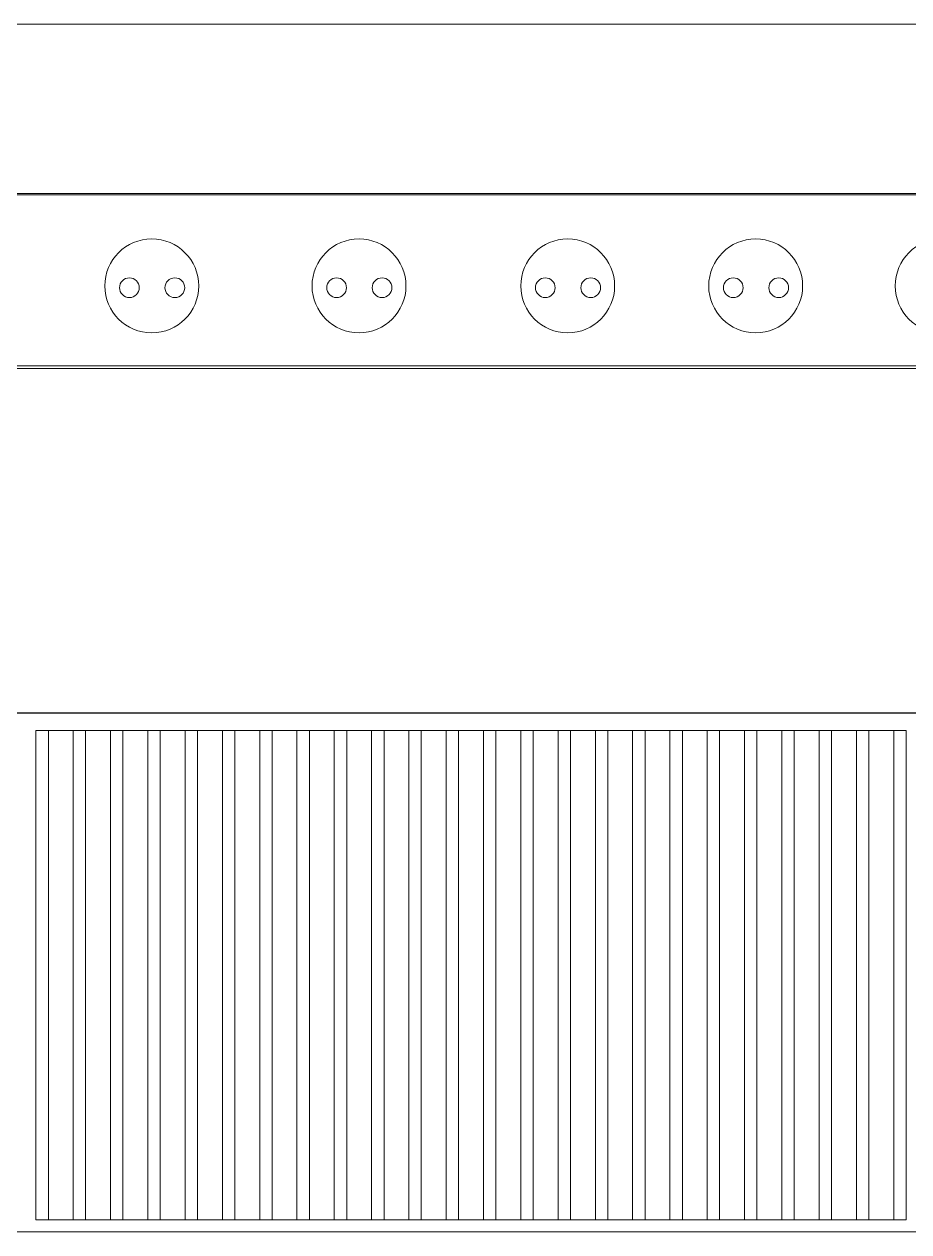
# Model space of a CAD drawing. Header units: millimetres. Extents: x 13198 to 24643, y -4481 to 8091.
# Drawn here: x 16374.1 to 16600.2, y 5579 to 5887.7 of the extents above; entities that cross this region are included whole.
import ezdxf

# ---------------------------------------------------------------- set-up
doc = ezdxf.new("R2010")
doc.units = ezdxf.units.MM
doc.header["$MEASUREMENT"] = 0
doc.linetypes.add('HIDDEN', pattern=[0.375, 0.25, -0.125])
for name, color, linetype in [('2730M', 2, 'Continuous'), ('3355', 2, 'HIDDEN'), ('P', 255, 'Continuous')]:
    doc.layers.add(name, color=color, linetype=linetype)

# ---------------------------------------------------------------- blocks, each defined once
blk = doc.blocks.new('RECEPTACLE')
at = {"layer": '2730M', "color": 7, "linetype": 'ByBlock', "lineweight": 13}
for points in [[(17627.29, 5359.54), (17147.11, 5359.54)], [(17147.11, 5315.49), (17627.29, 5315.49)]]:
    blk.add_lwpolyline(points, dxfattribs=at)
at = {"layer": 'P', "color": 7, "linetype": 'ByBlock', "lineweight": 13}
for centre, radius in [((17318.9, 5335.95), 12), ((17371.87, 5335.95), 12), ((17425.22, 5335.95), 12), ((17473.27, 5335.95), 12), ((17520.94, 5335.95), 12), ((17313.17, 5335.49), 2.52), ((17324.79, 5335.49), 2.52), ((17366.14, 5335.49), 2.52), ((17377.76, 5335.49), 2.52), ((17419.49, 5335.49), 2.52), ((17431.1, 5335.49), 2.52), ((17467.54, 5335.49), 2.52), ((17479.15, 5335.49), 2.52)]:
    blk.add_circle(centre, radius, dxfattribs=at)
blk = doc.blocks.new('POWER STRIP')
at = {"color": 7, "linetype": 'ByBlock', "lineweight": 13}
blk.add_blockref('RECEPTACLE', (23735.18, -2262.4), dxfattribs=at)
blk = doc.blocks.new('sel-3355')
at = {"layer": '3355', "color": 7, "linetype": 'ByBlock', "lineweight": 13}
for p, q in [((15828.98, 5728.86), (15392.2, 5728.86)), ((15828.98, 5596.15), (15392.2, 5596.15))]:
    blk.add_line(p, q, dxfattribs=at)
for points in [[(15514.62, 5724.29), (15514.62, 5599.2), (15737.06, 5599.2), (15737.06, 5724.29), (15514.62, 5724.29)], [(15517.8, 5599.2), (15517.8, 5724.29)], [(15524.16, 5599.2), (15524.16, 5724.29)], [(15527.33, 5599.2), (15527.33, 5724.29)], [(15533.69, 5599.2), (15533.69, 5724.29)], [(15536.87, 5599.2), (15536.87, 5724.29)], [(15543.22, 5599.2), (15543.22, 5724.29)], [(15546.4, 5599.2), (15546.4, 5724.29)], [(15552.75, 5599.2), (15552.75, 5724.29)], [(15555.93, 5599.2), (15555.93, 5724.29)], [(15562.29, 5599.2), (15562.29, 5724.29)], [(15565.46, 5599.2), (15565.46, 5724.29)], [(15571.82, 5599.2), (15571.82, 5724.29)], [(15575, 5599.2), (15575, 5724.29)], [(15581.35, 5599.2), (15581.35, 5724.29)], [(15584.53, 5599.2), (15584.53, 5724.29)], [(15590.89, 5599.2), (15590.89, 5724.29)], [(15594.06, 5599.2), (15594.06, 5724.29)], [(15600.42, 5599.2), (15600.42, 5724.29)], [(15603.6, 5599.2), (15603.6, 5724.29)], [(15609.95, 5599.2), (15609.95, 5724.29)], [(15613.13, 5599.2), (15613.13, 5724.29)], [(15619.48, 5599.2), (15619.48, 5724.29)], [(15622.66, 5599.2), (15622.66, 5724.29)], [(15629.02, 5599.2), (15629.02, 5724.29)], [(15632.19, 5599.2), (15632.19, 5724.29)], [(15638.55, 5599.2), (15638.55, 5724.29)], [(15641.73, 5599.2), (15641.73, 5724.29)], [(15648.08, 5599.2), (15648.08, 5724.29)], [(15651.26, 5599.2), (15651.26, 5724.29)], [(15657.62, 5599.2), (15657.62, 5724.29)], [(15660.79, 5599.2), (15660.79, 5724.29)], [(15667.15, 5599.2), (15667.15, 5724.29)], [(15670.33, 5599.2), (15670.33, 5724.29)], [(15676.68, 5599.2), (15676.68, 5724.29)], [(15679.86, 5599.2), (15679.86, 5724.29)], [(15686.21, 5599.2), (15686.21, 5724.29)], [(15689.39, 5599.2), (15689.39, 5724.29)], [(15695.75, 5599.2), (15695.75, 5724.29)], [(15698.93, 5599.2), (15698.93, 5724.29)], [(15705.28, 5599.2), (15705.28, 5724.29)], [(15708.46, 5599.2), (15708.46, 5724.29)], [(15714.81, 5599.2), (15714.81, 5724.29)], [(15717.99, 5599.2), (15717.99, 5724.29)], [(15724.35, 5599.2), (15724.35, 5724.29)], [(15727.52, 5599.2), (15727.52, 5724.29)], [(15733.88, 5599.2), (15733.88, 5724.29)]]:
    blk.add_lwpolyline(points, dxfattribs=at)
blk = doc.blocks.new('blank 2u')
at = {"layer": '2730M', "color": 250, "lineweight": 0}
for p, q in [((41623.98, 4635.59), (41143.81, 4635.59)), ((41143.81, 4547.5), (41623.98, 4547.5))]:
    blk.add_line(p, q, dxfattribs=at)
blk = doc.blocks.new('blank 1u')
at = {"layer": '2730M', "color": 250, "lineweight": 0}
for points in [[(42653.97, 3565.6), (42173.8, 3565.6)], [(42173.8, 3521.95), (42653.97, 3521.95)]]:
    blk.add_lwpolyline(points, dxfattribs=at)

msp = doc.modelspace()

# ---------------------------------------------------------------- block references
at = {"color": 7, "linetype": 'Continuous', "lineweight": -3}
for name, p in [('blank 1u', (-25939.15922, 2322.06612)), ('POWER STRIP', (-24647.38234, 2747.21419)), ('blank 2u', (-24909.06844, 1164.04466))]:
    msp.add_blockref(name, p, dxfattribs=at)
at = {"color": 4, "linetype": 'Continuous', "lineweight": -3}
msp.add_blockref('sel-3355', (862.46169, -17.19146), dxfattribs=at)

doc.saveas('drawing.dxf')
